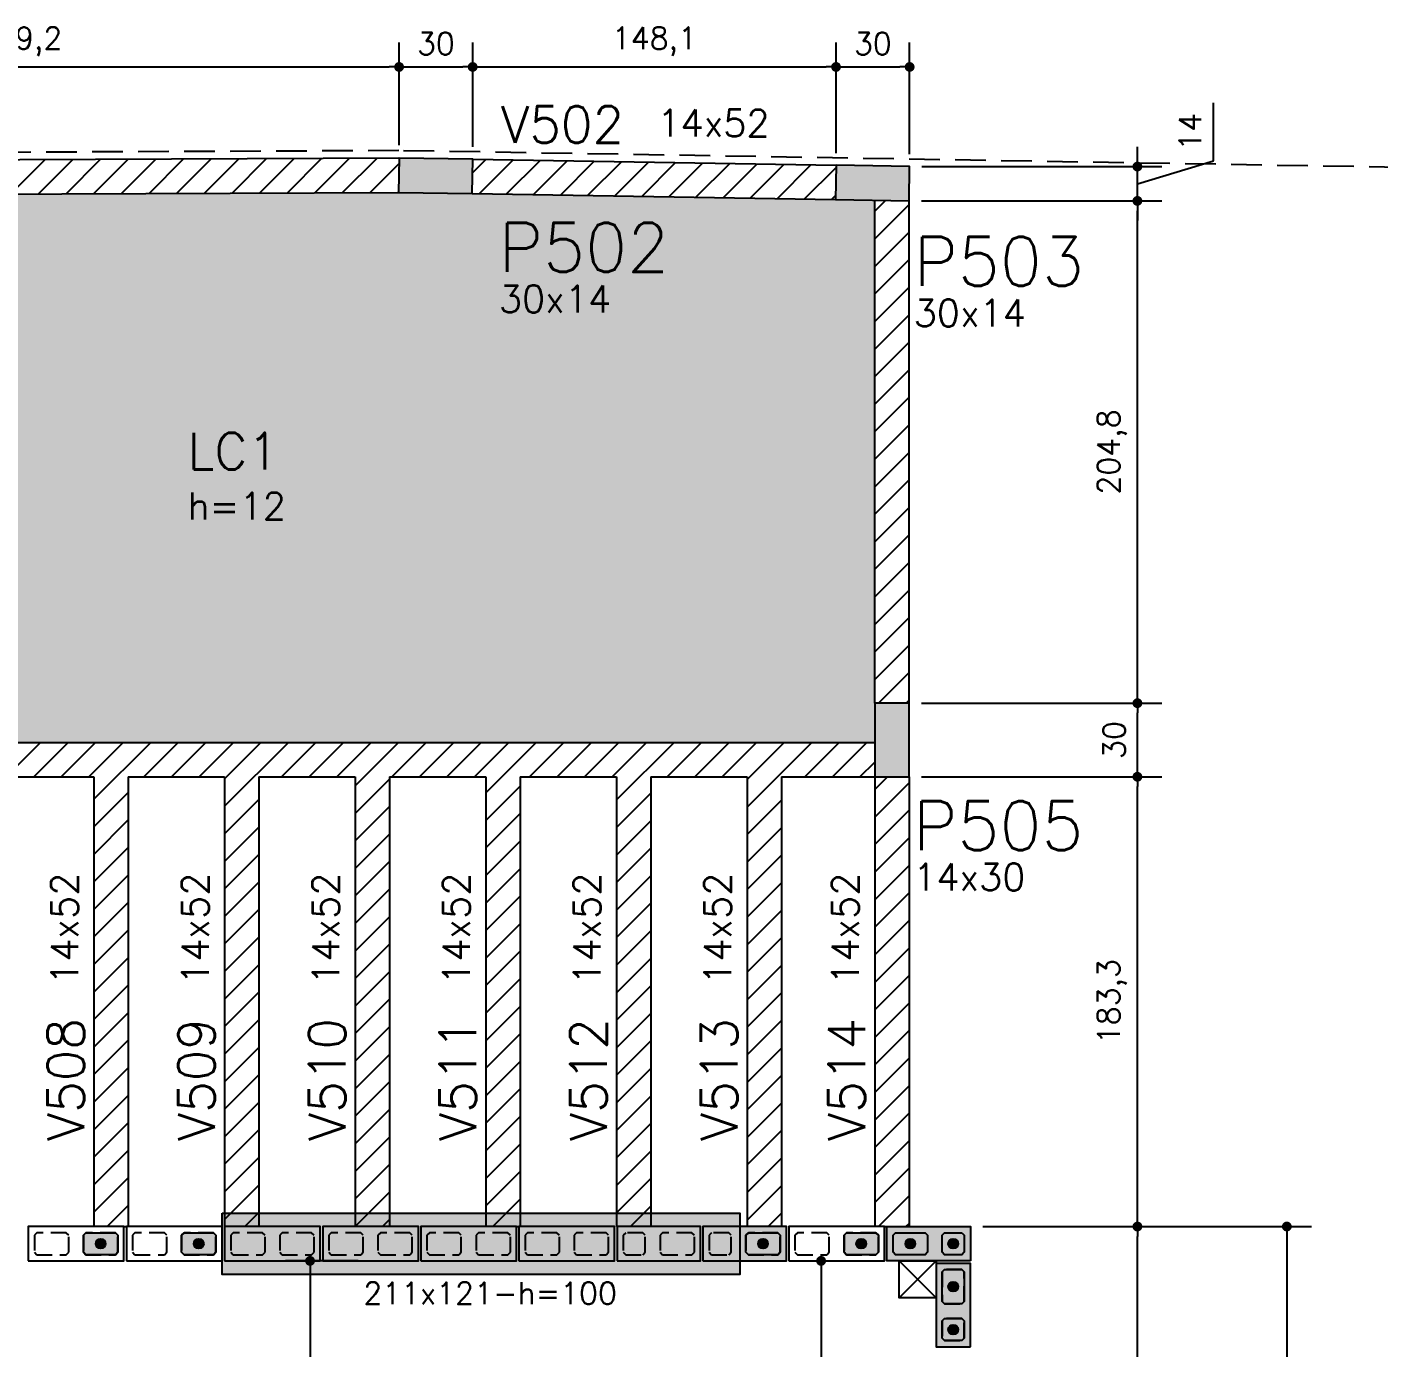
# Model space of a CAD drawing. Extents: x -14651 to 4579, y -10691 to -1290.
# Drawn here: x 2874 to 3425, y -9064 to -8526 of the extents above; entities that cross this region are included whole.
import ezdxf
from ezdxf.enums import TextEntityAlignment as Align

# ---------------------------------------------------------------- set-up
doc = ezdxf.new("R2010")
doc.units = 0
doc.header["$LTSCALE"] = 25
doc.linetypes.add('DASHED2', pattern=[0.375, 0.25, -0.125])
for name, color, linetype in [('213', 252, 'Continuous'), ('241', 2, 'Continuous'), ('248', 100, 'Continuous'), ('ABERTURAS', 53, 'Continuous'), ('Arranque', 14, 'Continuous'), ('COTA', 1, 'Continuous'), ('FERRO', 5, 'Continuous'), ('H2', 252, 'Continuous'), ('H4', 254, 'Continuous'), ('L-D', 2, 'Continuous'), ('L-N', 4, 'Continuous'), ('P-D', 2, 'Continuous'), ('P-S', 5, 'Continuous'), ('Pena_1', 1, 'Continuous'), ('PIL-N', 4, 'Continuous'), ('TERRENO', 1, 'DASHED2'), ('TJANELA', 2, 'Continuous'), ('VIG-D', 2, 'Continuous'), ('VIG-N', 4, 'Continuous'), ('VIGA', 3, 'Continuous')]:
    doc.layers.add(name, color=color, linetype=linetype)
doc.styles.add('COTA', font='romans.shx')
doc.styles.get("Standard").update_dxf_attribs({"font": 'romans.shx'})
doc.styles.add('Texto1', font='romans.shx', dxfattribs={"height": 9})
doc.dimstyles.new('forma', dxfattribs={"dimscale": 5, "dimtxt": 1.8, "dimasz": 0.8, "dimexe": 2, "dimexo": 1, "dimgap": 1, "dimtad": 1, "dimdec": 1, "dimzin": 9, "dimtxsty": 'COTA', "dimblk1": 'DOT', "dimblk2": 'DOT', "dimsah": 1, "dimcen": 0, "dimdle": 1, "dimclrd": 256, "dimclre": 256, "dimclrt": 2, "dimadec": 0, "dimazin": 0, "dimtfac": 1, "dimtdec": 0, "dimtmove": 0, "dimatfit": 3, "dimfxl": 1, "dimtolj": 1, "dimtzin": 0, "dimarcsym": 0})

# ---------------------------------------------------------------- blocks, each defined once
blk = doc.blocks.new('P4015', base_point=(5842102.11612, -8124149.02973))
blk.add_lwpolyline([(5842082.61612, -8124156.02973), (5842121.61612, -8124156.02973), (5842121.61612, -8124142.02973), (5842082.61612, -8124142.02973), (5842082.61612, -8124156.02973)])
at = {"color": 1, "linetype": 'DASHED2'}
for points in [[(5842085.11612, -8124152.52973), (5842086.11612, -8124153.52973), (5842098.11612, -8124153.52973), (5842099.11612, -8124152.52973), (5842099.11612, -8124145.52973), (5842098.11612, -8124144.52973), (5842086.11612, -8124144.52973), (5842085.11612, -8124145.52973), (5842085.11612, -8124152.52973)], [(5842105.11612, -8124152.52973), (5842106.11612, -8124153.52973), (5842118.11612, -8124153.52973), (5842119.11612, -8124152.52973), (5842119.11612, -8124145.52973), (5842118.11612, -8124144.52973), (5842106.11612, -8124144.52973), (5842105.11612, -8124145.52973), (5842105.11612, -8124152.52973)]]:
    blk.add_lwpolyline(points, dxfattribs=at)
blk = doc.blocks.new('P3515')
at = {"layer": '248'}
h = blk.add_hatch(color=100, dxfattribs=at)
h.paths.add_polyline_path([(17, 7), (-17, 7), (-17, -7), (17, -7)])
h.paths.add_polyline_path([(-5.5, -3.5), (-6.5, -4.5), (-13.5, -4.5), (-14.5, -3.5), (-14.5, 3.5), (-13.5, 4.5), (-6.5, 4.5), (-5.5, 3.5)], flags=16)
h.paths.add_polyline_path([(0.5, 3.5), (1.5, 4.5), (13.5, 4.5), (14.5, 3.5), (14.5, -3.5), (13.5, -4.5), (1.5, -4.5), (0.5, -3.5)], flags=16)
blk.add_lwpolyline([(-17, -7), (17, -7), (17, 7), (-17, 7), (-17, -7)])
at = {"color": 1, "linetype": 'DASHED2'}
for points in [[(-14.5, -3.5), (-13.5, -4.5), (-6.5, -4.5), (-5.5, -3.5), (-5.5, 3.5), (-6.5, 4.5), (-13.5, 4.5), (-14.5, 3.5), (-14.5, -3.5)], [(0.5, -3.5), (1.5, -4.5), (13.5, -4.5), (14.5, -3.5), (14.5, 3.5), (13.5, 4.5), (1.5, 4.5), (0.5, 3.5), (0.5, -3.5)]]:
    blk.add_lwpolyline(points, dxfattribs=at)
blk = doc.blocks.new('GR-1409')
at = {"layer": '213'}
h = blk.add_hatch(color=256, dxfattribs=at)
h.paths.add_polyline_path([(-6, 4.5), (-7, 3.5), (-7, -3.5), (-6, -4.5), (6, -4.5), (7, -3.5), (7, 3.5), (6, 4.5)])
h.paths.add_polyline_path([(-2, 0, 1), (2, 0, 1)], flags=16)
at = {"layer": 'Arranque'}
blk.add_hatch(color=256, dxfattribs=at).paths.add_polyline_path([(-2, 0, 1), (2, 0, 1)])
at = {"layer": '213'}
blk.add_lwpolyline([(-7, 3.5), (-6, 4.5), (6, 4.5), (7, 3.5), (7, -3.5), (6, -4.5), (-6, -4.5), (-7, -3.5), (-7, 3.5)], dxfattribs=at)
at = {"layer": 'FERRO', "linetype": 'Continuous'}
blk.add_circle((0, 0), 2, dxfattribs=at)
blk = doc.blocks.new('GR-0909')
at = {"layer": '213'}
h = blk.add_hatch(color=256, dxfattribs=at)
h.paths.add_polyline_path([(3.5, -4.5), (4.5, -3.5), (4.500001, 3.5), (3.500001, 4.5), (-3.499999, 4.5), (-4.499999, 3.5), (-4.5, -3.5), (-3.5, -4.5)])
h.paths.add_polyline_path([(-2, 0, -1), (2, 0, -1)], flags=16)
at = {"layer": 'Arranque'}
blk.add_hatch(color=256, dxfattribs=at).paths.add_polyline_path([(2, 0, 1), (-2, 0, 1)])
at = {"layer": '213'}
blk.add_lwpolyline([(3.500001, 4.5), (4.500001, 3.5), (4.5, -3.5), (3.5, -4.5), (-3.5, -4.5), (-4.5, -3.5), (-4.499999, 3.5), (-3.499999, 4.5), (3.500001, 4.5)], dxfattribs=at)
at = {"layer": 'FERRO', "linetype": 'Continuous'}
blk.add_circle((0, 0), 2, dxfattribs=at)
blk = doc.blocks.new('_Dot')
at = {"color": 0, "linetype": 'ByBlock', "lineweight": -2}
blk.add_line((-0.5, 0), (-1, 0), dxfattribs=at)
at = {"color": 0, "linetype": 'ByBlock', "const_width": 0.5}
blk.add_lwpolyline([(-0.25, 0, 1), (0.25, 0, 1)], format="xyb", close=True, dxfattribs=at)
blk = doc.blocks.new('*D101')
at = {"layer": 'COTA', "lineweight": -2, "transparency": 16777216}
for p, q in [((2716.45, -8575.32), (2716.45, -8531.88)), ((3025.66, -8573.75), (3025.66, -8531.88)), ((2720.45, -8541.88), (3021.66, -8541.88))]:
    blk.add_line(p, q, dxfattribs=at)
at = {"layer": 'Defpoints', "color": 0, "transparency": 16777216}
for p in [(3025.66, -8541.88), (3025.66, -8578.75), (2716.45, -8580.32)]:
    blk.add_point(p, dxfattribs=at)
at = {"layer": 'COTA', "lineweight": -2, "transparency": 16777216, "xscale": 4, "yscale": 4, "zscale": 4, "rotation": 180}
blk.add_blockref('_Dot', (2716.45, -8541.88), dxfattribs=at)
at = {"layer": 'COTA', "lineweight": -2, "transparency": 16777216, "xscale": 4, "yscale": 4, "zscale": 4}
blk.add_blockref('_Dot', (3025.66, -8541.88), dxfattribs=at)
at = {"layer": 'COTA', "color": 2, "transparency": 16777216, "insert": (2871.05, -8531.52), "char_height": 9, "attachment_point": 5, "style": 'COTA'}
blk.add_mtext('\\A1;309,2 ', dxfattribs=at)
blk = doc.blocks.new('*D102')
at = {"layer": 'COTA', "lineweight": -2, "transparency": 16777216}
for p, q in [((3025.66, -8573.75), (3025.66, -8531.88)), ((3055.65, -8574.51), (3055.65, -8531.88)), ((3029.66, -8541.88), (3051.65, -8541.88))]:
    blk.add_line(p, q, dxfattribs=at)
at = {"layer": 'Defpoints', "color": 0, "transparency": 16777216}
for p in [(3055.65, -8541.88), (3025.66, -8578.75), (3055.65, -8579.51)]:
    blk.add_point(p, dxfattribs=at)
at = {"layer": 'COTA', "lineweight": -2, "transparency": 16777216, "xscale": 4, "yscale": 4, "zscale": 4, "rotation": 180}
blk.add_blockref('_Dot', (3025.66, -8541.88), dxfattribs=at)
at = {"layer": 'COTA', "lineweight": -2, "transparency": 16777216, "xscale": 4, "yscale": 4, "zscale": 4}
blk.add_blockref('_Dot', (3055.65, -8541.88), dxfattribs=at)
at = {"layer": 'COTA', "color": 2, "transparency": 16777216, "insert": (3040.65, -8532.38), "char_height": 9, "attachment_point": 5, "style": 'COTA'}
blk.add_mtext('\\A1;30 ', dxfattribs=at)
blk = doc.blocks.new('*D103')
at = {"layer": 'COTA', "lineweight": -2, "transparency": 16777216}
for p, q in [((3055.65, -8574.51), (3055.65, -8531.88)), ((3203.76, -8576.99), (3203.76, -8531.88)), ((3059.65, -8541.88), (3199.76, -8541.88))]:
    blk.add_line(p, q, dxfattribs=at)
at = {"layer": 'Defpoints', "color": 0, "transparency": 16777216}
for p in [(3203.76, -8541.88), (3055.65, -8579.51), (3203.76, -8581.99)]:
    blk.add_point(p, dxfattribs=at)
at = {"layer": 'COTA', "lineweight": -2, "transparency": 16777216, "xscale": 4, "yscale": 4, "zscale": 4, "rotation": 180}
blk.add_blockref('_Dot', (3055.65, -8541.88), dxfattribs=at)
at = {"layer": 'COTA', "lineweight": -2, "transparency": 16777216, "xscale": 4, "yscale": 4, "zscale": 4}
blk.add_blockref('_Dot', (3203.76, -8541.88), dxfattribs=at)
at = {"layer": 'COTA', "color": 2, "transparency": 16777216, "insert": (3129.71, -8531.52), "char_height": 9, "attachment_point": 5, "style": 'COTA'}
blk.add_mtext('\\A1;148,1 ', dxfattribs=at)
blk = doc.blocks.new('*D104')
at = {"layer": 'COTA', "lineweight": -2, "transparency": 16777216}
for p, q in [((3203.76, -8576.99), (3203.76, -8531.88)), ((3233.76, -8577.49), (3233.76, -8531.88)), ((3207.76, -8541.88), (3229.76, -8541.88))]:
    blk.add_line(p, q, dxfattribs=at)
at = {"layer": 'Defpoints', "color": 0, "transparency": 16777216}
for p in [(3233.76, -8541.88), (3203.76, -8581.99), (3233.76, -8582.49)]:
    blk.add_point(p, dxfattribs=at)
at = {"layer": 'COTA', "lineweight": -2, "transparency": 16777216, "xscale": 4, "yscale": 4, "zscale": 4, "rotation": 180}
blk.add_blockref('_Dot', (3203.76, -8541.88), dxfattribs=at)
at = {"layer": 'COTA', "lineweight": -2, "transparency": 16777216, "xscale": 4, "yscale": 4, "zscale": 4}
blk.add_blockref('_Dot', (3233.76, -8541.88), dxfattribs=at)
at = {"layer": 'COTA', "color": 2, "transparency": 16777216, "insert": (3218.76, -8532.38), "char_height": 9, "attachment_point": 5, "style": 'COTA'}
blk.add_mtext('\\A1;30 ', dxfattribs=at)
blk = doc.blocks.new('*D109')
at = {"layer": 'COTA', "lineweight": -2, "transparency": 16777216}
for p, q in [((3263.52, -9014.6), (3336.59, -9014.6)), ((3326.59, -9374.6), (3326.59, -9018.6)), ((3269.02, -9378.6), (3336.59, -9378.6))]:
    blk.add_line(p, q, dxfattribs=at)
at = {"layer": 'Defpoints', "color": 0, "transparency": 16777216}
for p in [(3258.52, -9014.6), (3326.59, -9014.6), (3264.02, -9378.6)]:
    blk.add_point(p, dxfattribs=at)
at = {"layer": 'COTA', "lineweight": -2, "transparency": 16777216, "xscale": 4, "yscale": 4, "zscale": 4}
for p, rotation in [((3326.59, -9014.6), 90), ((3326.59, -9378.6), 270)]:
    blk.add_blockref('_Dot', p, dxfattribs=dict(at, rotation=rotation))
at = {"layer": 'COTA', "color": 2, "transparency": 16777216, "insert": (3317.09, -9196.6), "char_height": 9, "attachment_point": 5, "rotation": 90, "style": 'COTA'}
blk.add_mtext('\\A1;364 ', dxfattribs=at)
blk = doc.blocks.new('*D110')
at = {"layer": 'COTA', "lineweight": -2, "transparency": 16777216}
for p, q in [((3238.52, -8831.25), (3336.59, -8831.25)), ((3326.59, -9010.6), (3326.59, -8835.25)), ((3263.52, -9014.6), (3336.59, -9014.6))]:
    blk.add_line(p, q, dxfattribs=at)
at = {"layer": 'Defpoints', "color": 0, "transparency": 16777216}
for p in [(3233.52, -8831.25), (3326.59, -8831.25), (3258.52, -9014.6)]:
    blk.add_point(p, dxfattribs=at)
at = {"layer": 'COTA', "lineweight": -2, "transparency": 16777216, "xscale": 4, "yscale": 4, "zscale": 4}
for p, rotation in [((3326.59, -8831.25), 90), ((3326.59, -9014.6), 270)]:
    blk.add_blockref('_Dot', p, dxfattribs=dict(at, rotation=rotation))
at = {"layer": 'COTA', "color": 2, "transparency": 16777216, "insert": (3316.23, -8922.92), "char_height": 9, "attachment_point": 5, "rotation": 90, "style": 'COTA'}
blk.add_mtext('\\A1;183,3 ', dxfattribs=at)
blk = doc.blocks.new('*D111')
at = {"layer": 'COTA', "lineweight": -2, "transparency": 16777216}
for p, q in [((3238.52, -8801.25), (3336.59, -8801.25)), ((3326.59, -8827.25), (3326.59, -8805.25)), ((3238.52, -8831.25), (3336.59, -8831.25))]:
    blk.add_line(p, q, dxfattribs=at)
at = {"layer": 'Defpoints', "color": 0, "transparency": 16777216}
for p in [(3233.52, -8801.25), (3326.59, -8801.25), (3233.52, -8831.25)]:
    blk.add_point(p, dxfattribs=at)
at = {"layer": 'COTA', "lineweight": -2, "transparency": 16777216, "xscale": 4, "yscale": 4, "zscale": 4}
for p, rotation in [((3326.59, -8801.25), 90), ((3326.59, -8831.25), 270)]:
    blk.add_blockref('_Dot', p, dxfattribs=dict(at, rotation=rotation))
at = {"layer": 'COTA', "color": 2, "transparency": 16777216, "insert": (3317.09, -8816.25), "char_height": 9, "attachment_point": 5, "rotation": 90, "style": 'COTA'}
blk.add_mtext('\\A1;30 ', dxfattribs=at)
blk = doc.blocks.new('*D112')
at = {"layer": 'COTA', "lineweight": -2, "transparency": 16777216}
for p, q in [((3238.52, -8596.49), (3336.59, -8596.49)), ((3326.59, -8797.25), (3326.59, -8600.49)), ((3238.52, -8801.25), (3336.59, -8801.25))]:
    blk.add_line(p, q, dxfattribs=at)
at = {"layer": 'Defpoints', "color": 0, "transparency": 16777216}
for p in [(3233.52, -8596.49), (3326.59, -8596.49), (3233.52, -8801.25)]:
    blk.add_point(p, dxfattribs=at)
at = {"layer": 'COTA', "lineweight": -2, "transparency": 16777216, "xscale": 4, "yscale": 4, "zscale": 4}
for p, rotation in [((3326.59, -8596.49), 90), ((3326.59, -8801.25), 270)]:
    blk.add_blockref('_Dot', p, dxfattribs=dict(at, rotation=rotation))
at = {"layer": 'COTA', "color": 2, "transparency": 16777216, "insert": (3316.23, -8698.87), "char_height": 9, "attachment_point": 5, "rotation": 90, "style": 'COTA'}
blk.add_mtext('\\A1;204,8 ', dxfattribs=at)
blk = doc.blocks.new('*D113')
at = {"layer": 'COTA', "lineweight": -2, "transparency": 16777216}
for p, q in [((3357.59, -8580.19), (3357.59, -8556.47)), ((3326.59, -8578.49), (3326.59, -8574.49)), ((3238.76, -8582.49), (3336.59, -8582.49)), ((3326.59, -8589.49), (3357.59, -8580.19)), ((3326.59, -8596.49), (3326.59, -8582.49)), ((3326.59, -8596.49), (3326.59, -8582.49)), ((3238.52, -8596.49), (3336.59, -8596.49)), ((3326.59, -8600.49), (3326.59, -8604.49))]:
    blk.add_line(p, q, dxfattribs=at)
at = {"layer": 'Defpoints', "color": 0, "transparency": 16777216}
for p in [(3233.76, -8582.49), (3326.59, -8582.49), (3233.52, -8596.49)]:
    blk.add_point(p, dxfattribs=at)
at = {"layer": 'COTA', "lineweight": -2, "transparency": 16777216, "xscale": 4, "yscale": 4, "zscale": 4}
for p, rotation in [((3326.59, -8582.49), 270), ((3326.59, -8596.49), 90)]:
    blk.add_blockref('_Dot', p, dxfattribs=dict(at, rotation=rotation))
at = {"layer": 'COTA', "color": 2, "transparency": 16777216, "insert": (3348.09, -8568.33), "char_height": 9, "attachment_point": 5, "rotation": 90, "style": 'COTA'}
blk.add_mtext('\\A1;14 ', dxfattribs=at)
blk = doc.blocks.new('*D208')
at = {"layer": 'COTA', "lineweight": -2, "transparency": 16777216}
for p, q in [((3009.02, -9028.6), (2979.37, -9028.6)), ((2989.37, -9032.6), (2989.37, -9475.6)), ((3034.52, -9479.6), (2979.37, -9479.6))]:
    blk.add_line(p, q, dxfattribs=at)
at = {"layer": 'Defpoints', "color": 0, "transparency": 16777216}
for p in [(3014.02, -9028.6), (2989.37, -9479.6), (3039.52, -9479.6)]:
    blk.add_point(p, dxfattribs=at)
at = {"layer": 'COTA', "lineweight": -2, "transparency": 16777216, "xscale": 4, "yscale": 4, "zscale": 4}
for p, rotation in [((2989.37, -9028.6), 90), ((2989.37, -9479.6), 270)]:
    blk.add_blockref('_Dot', p, dxfattribs=dict(at, rotation=rotation))
at = {"layer": 'COTA', "color": 2, "transparency": 16777216, "insert": (2979.87, -9254.1), "char_height": 9, "attachment_point": 5, "rotation": 90, "style": 'COTA'}
blk.add_mtext('\\A1;451 ', dxfattribs=at)
blk = doc.blocks.new('*D270')
at = {"layer": 'COTA', "lineweight": -2, "transparency": 16777216}
for p, q in [((3189.52, -9028.6), (3207.67, -9028.6)), ((3197.67, -9032.6), (3197.67, -9475.6)), ((3181.57, -9479.6), (3207.67, -9479.6))]:
    blk.add_line(p, q, dxfattribs=at)
at = {"layer": 'Defpoints', "color": 0, "transparency": 16777216}
for p in [(3184.52, -9028.6), (3176.57, -9479.6), (3197.67, -9479.6)]:
    blk.add_point(p, dxfattribs=at)
at = {"layer": 'COTA', "lineweight": -2, "transparency": 16777216, "xscale": 4, "yscale": 4, "zscale": 4}
for p, rotation in [((3197.67, -9028.6), 90), ((3197.67, -9479.6), 270)]:
    blk.add_blockref('_Dot', p, dxfattribs=dict(at, rotation=rotation))
at = {"layer": 'COTA', "color": 2, "transparency": 16777216, "insert": (3188.17, -9254.1), "char_height": 9, "attachment_point": 5, "rotation": 90, "style": 'COTA'}
blk.add_mtext('\\A1;451 ', dxfattribs=at)
blk = doc.blocks.new('*D277')
at = {"layer": 'COTA', "lineweight": -2, "transparency": 16777216}
for p, q in [((3263.52, -9014.6), (3397.49, -9014.6)), ((3387.49, -9018.6), (3387.49, -10159.6)), ((3263.52, -10163.6), (3397.49, -10163.6))]:
    blk.add_line(p, q, dxfattribs=at)
at = {"layer": 'Defpoints', "color": 0, "transparency": 16777216}
for p in [(3258.52, -9014.6), (3258.52, -10163.6), (3387.49, -10163.6)]:
    blk.add_point(p, dxfattribs=at)
at = {"layer": 'COTA', "lineweight": -2, "transparency": 16777216, "xscale": 4, "yscale": 4, "zscale": 4}
for p, rotation in [((3387.49, -9014.6), 90), ((3387.49, -10163.6), 270)]:
    blk.add_blockref('_Dot', p, dxfattribs=dict(at, rotation=rotation))
at = {"layer": 'COTA', "color": 2, "transparency": 16777216, "insert": (3377.99, -9589.1), "char_height": 9, "attachment_point": 5, "rotation": 90, "style": 'COTA'}
blk.add_mtext('\\A1;1149 ', dxfattribs=at)

msp = doc.modelspace()

# ---------------------------------------------------------------- hatches: boundary and pattern name
at = {"layer": 'ABERTURAS', "transparency": 33554457}
msp.add_hatch(color=256, dxfattribs=at).paths.add_polyline_path([(2953.52, -9009.1), (3164.52, -9009.1), (3164.52, -9034.1), (2953.52, -9034.1)])
at = {"layer": 'H2'}
h = msp.add_hatch(dxfattribs=at)
h.set_pattern_fill('ANSI31', color=256, scale=2.5, style=0)
h.paths.add_polyline_path([(3025.65, -8579.01), (3025.51, -8579), (2716.45, -8580.32), (2716.51, -8594.32), (3025.42, -8593)])
for points in [[(3025.42, -8593), (3055.42, -8593.51), (3055.65, -8579.51), (3025.65, -8579.01)], [(3203.53, -8595.98), (3233.52, -8596.49), (3233.76, -8582.49), (3203.76, -8581.99)], [(3219.52, -8831.25), (3233.52, -8831.25), (3233.52, -8801.25), (3219.52, -8801.25)]]:
    msp.add_hatch(color=256, dxfattribs=at).paths.add_polyline_path(points)
h = msp.add_hatch(dxfattribs=at)
h.set_pattern_fill('ANSI31', color=256, scale=2.5, style=0)
h.paths.add_polyline_path([(3203.76, -8581.99), (3055.65, -8579.51), (3055.42, -8593.51), (3203.53, -8595.98)])
h = msp.add_hatch(dxfattribs=at)
h.set_pattern_fill('ANSI31', color=256, scale=2.5, style=0)
h.paths.add_polyline_path([(3233.52, -8596.49), (3219.52, -8596.25), (3219.52, -8801.25), (3233.52, -8801.25)])
h = msp.add_hatch(dxfattribs=at)
h.set_pattern_fill('ANSI31', color=256, scale=2.5, style=0)
h.paths.add_polyline_path([(2705.52, -8817.25), (3219.52, -8817.25), (3219.52, -8831.25), (3181.52, -8831.25), (3181.52, -9014.6), (3167.52, -9014.6), (3167.52, -8831.25), (3128.27, -8831.25), (3128.27, -9014.6), (3114.27, -9014.6), (3114.27, -8831.25), (3075.02, -8831.25), (3075.02, -9014.6), (3061.02, -9014.6), (3061.02, -8831.25), (3021.77, -8831.25), (3021.77, -9014.6), (3007.77, -9014.6), (3007.77, -8831.25), (2968.52, -8831.25), (2968.52, -9014.6), (2954.52, -9014.6), (2954.52, -8831.25), (2915.27, -8831.25), (2915.27, -9014.6), (2901.27, -9014.6), (2901.27, -8831.25), (2862.02, -8831.25), (2862.02, -9014.6), (2848.02, -9014.6), (2848.02, -8831.25), (2808.77, -8831.25), (2808.77, -9014.6), (2794.77, -9014.6), (2794.77, -8831.25), (2755.52, -8831.25), (2755.52, -9014.6), (2741.52, -9014.6), (2741.52, -8831.25), (2705.52, -8831.25)])
h = msp.add_hatch(dxfattribs=at)
h.set_pattern_fill('ANSI31', color=256, scale=2.5, style=0)
h.paths.add_polyline_path([(3219.52, -8831.25), (3233.52, -8831.25), (3233.52, -9014.6), (3219.52, -9014.6)])
at = {"layer": 'H4'}
msp.add_hatch(color=256, dxfattribs=at).paths.add_polyline_path([(3219.52, -8596.25), (3203.53, -8595.98), (3055.42, -8593.51), (3025.42, -8593), (2716.51, -8594.32), (2703.52, -8594.37), (2703.52, -8812.25), (2705.52, -8812.25), (2705.52, -8817.25), (3219.52, -8817.25), (3219.52, -8801.25)])

# ---------------------------------------------------------------- linework, layer by layer
at = {"layer": 'ABERTURAS'}
msp.add_lwpolyline([(2953.52, -9009.1), (3164.52, -9009.1), (3164.52, -9034.1), (2953.52, -9034.1)], close=True, dxfattribs=at)
at = {"layer": 'COTA'}
for p, q in [((2913.52, -9014.6), (2914.52, -9014.6)), ((3073.52, -9014.6), (3074.52, -9014.6)), ((3223.52, -9014.6), (3224.52, -9014.6))]:
    msp.add_line(p, q, dxfattribs=at)
at = {"layer": 'P-S'}
for points in [[(3025.42, -8593), (3055.42, -8593.51), (3055.65, -8579.51), (3025.65, -8579.01), (3025.42, -8593)], [(3203.53, -8595.98), (3233.52, -8596.49), (3233.76, -8582.49), (3203.76, -8581.99), (3203.53, -8595.98)], [(3219.52, -8831.25), (3233.52, -8831.25), (3233.52, -8801.25), (3219.52, -8801.25), (3219.52, -8831.25)]]:
    msp.add_lwpolyline(points, dxfattribs=at)
at = {"layer": 'Pena_1'}
for points in [[(3229.52, -9028.61), (3244.52, -9028.61), (3244.52, -9043.61), (3229.52, -9043.61), (3229.51, -9028.6)], [(3229.52, -9028.6), (3244.52, -9043.61)], [(3244.52, -9028.6), (3229.52, -9043.61)]]:
    msp.add_lwpolyline(points, dxfattribs=at)
at = {"layer": 'TERRENO', "linetype": 'DASHED2', "ltscale": 2}
msp.add_lwpolyline([(1370.85, -10596.96), (1899.7, -10605.56), (2137.16, -10606.46), (2374.62, -10607.28), (2842.89, -10599.37), (3089.44, -10607.28), (4021.12, -10595.9), (4334.18, -10588.63), (4436.7, -10599.32), (4458.36, -9870.12), (4449.9, -9869.21), (4485.38, -9540.08), (4502.87, -9454.87), (4554.85, -8902.42), (4578.78, -8587.19), (4033.18, -8580.33), (4033.51, -8592.87), (3025.53, -8576), (2359.47, -8578.84), (1610.11, -8581.94)], dxfattribs=at)
at = {"layer": 'VIGA'}
for points in [[(2716.45, -8580.32), (3025.51, -8579), (3025.65, -8579.01)], [(3055.65, -8579.51), (3203.76, -8581.99)], [(2716.51, -8594.32), (3025.42, -8593)], [(3055.42, -8593.51), (3203.53, -8595.98)], [(3219.52, -8801.25), (3219.52, -8596.25)], [(3233.52, -8801.25), (3233.52, -8596.49)], [(2705.52, -8817.25), (3219.52, -8817.25)], [(2862.02, -8831.25), (2901.27, -8831.25)], [(2901.27, -8831.25), (2901.27, -9014.6)], [(2915.27, -8831.25), (2915.27, -9014.6)], [(2915.27, -8831.25), (2954.52, -8831.25)], [(2954.52, -8831.25), (2954.52, -9014.6)], [(2968.52, -8831.25), (2968.52, -9014.6)], [(2968.52, -8831.25), (3007.77, -8831.25)], [(3007.77, -8831.25), (3007.77, -9014.6)], [(3021.77, -8831.25), (3021.77, -9014.6)], [(3021.77, -8831.25), (3061.02, -8831.25)], [(3061.02, -8831.25), (3061.02, -9014.6)], [(3075.02, -8831.25), (3075.02, -9014.6)], [(3075.02, -8831.25), (3114.27, -8831.25)], [(3114.27, -8831.25), (3114.27, -9014.6)], [(3128.27, -8831.25), (3128.27, -9014.6)], [(3128.27, -8831.25), (3167.52, -8831.25)], [(3167.52, -8831.25), (3167.52, -9014.6)], [(3181.52, -8831.25), (3181.52, -9014.6)], [(3181.52, -8831.25), (3219.52, -8831.25)], [(3219.52, -8831.25), (3219.52, -9014.6)], [(3233.52, -8831.25), (3233.52, -9014.6)]]:
    msp.add_lwpolyline(points, dxfattribs=at)

# ---------------------------------------------------------------- block references
for name, p in [('GR-1409', (2904.02, -9021.6)), ('GR-1409', (2944.02, -9021.6)), ('GR-1409', (3174.02, -9021.6)), ('GR-1409', (3214.02, -9021.6)), ('GR-1409', (3234.02, -9021.6)), ('GR-0909', (3251.52, -9021.6)), ('GR-0909', (3251.52, -9056.6))]:
    msp.add_blockref(name, p)
at = {"rotation": 90}
msp.add_blockref('GR-1409', (3251.52, -9039.1), dxfattribs=at)
at = {"layer": '241'}
for name, p in [('P4015', (2894.02, -9021.6)), ('P4015', (2934.02, -9021.6)), ('P4015', (2974.02, -9021.6)), ('P4015', (3014.02, -9021.6)), ('P4015', (3054.02, -9021.6)), ('P4015', (3094.02, -9021.6)), ('P3515', (3131.52, -9021.6)), ('P3515', (3166.52, -9021.6)), ('P4015', (3204.02, -9021.6))]:
    msp.add_blockref(name, p, dxfattribs=at)
at = {"layer": '241', "xscale": -1}
msp.add_blockref('P3515', (3241.52, -9021.6), dxfattribs=at)
at = {"layer": '241', "rotation": 90.00000000000001}
msp.add_blockref('P3515', (3251.52, -9046.6), dxfattribs=at)

# ---------------------------------------------------------------- texts
at = {"layer": 'L-D'}
msp.add_text('h=12', height=11, dxfattribs=at).set_placement((2939.43, -8726.41))
at = {"layer": 'L-N'}
msp.add_text('LC1', height=15, dxfattribs=at).set_placement((2939.43, -8706.01))
at = {"layer": 'P-D', "linetype": 'Continuous'}
for s, p in [('30x14', (3066.33, -8641.92, 0.02)), ('30x14', (3235.4, -8647.66, 0.02)), ('14x30', (3235.2, -8877.64, 0.02))]:
    msp.add_text(s, height=11, dxfattribs=at).set_placement(p)
at = {"layer": 'PIL-N', "linetype": 'Continuous'}
for s, p in [('P502', (3066.33, -8625.42, 0.02)), ('P503', (3235.4, -8631.16, 0.02)), ('P505', (3235.2, -8861.14, 0.02))]:
    msp.add_text(s, height=20, dxfattribs=at).set_placement(p)
at = {"layer": 'TJANELA', "style": 'Texto1'}
msp.add_text('211x121-h=100', height=9, dxfattribs=at).set_placement((3062.77, -9046.29), align=Align.CENTER)
at = {"layer": 'VIG-D', "linetype": 'Continuous'}
msp.add_text('14x52', height=11, dxfattribs=at).set_placement((3130.94, -8570.29))
for p in [(2894.8, -8916.05), (2948.05, -8916.05), (3001.3, -8916.05), (3054.55, -8916.05), (3107.8, -8916.05), (3161.05, -8916.05), (3213.05, -8916.05)]:
    msp.add_text('14x52', height=11, rotation=90, dxfattribs=at).set_placement(p)
at = {"layer": 'VIG-N', "linetype": 'Continuous'}
msp.add_text('V502', height=15, dxfattribs=at).set_placement((3067.19, -8572.82))
for s, p in [('V508', (2897.33, -8979.8)), ('V510', (3003.83, -8979.8)), ('V512', (3110.33, -8979.8)), ('V513', (3163.58, -8979.8)), ('V514', (3215.58, -8979.8)), ('V509', (2950.58, -8979.8)), ('V511', (3057.08, -8979.8))]:
    msp.add_text(s, height=15, rotation=90, dxfattribs=at).set_placement(p)

# ---------------------------------------------------------------- dimensions: what is measured, and where the dimension line sits
at = {"layer": 'COTA'}
for base, p1, p2, picture, middle in [((3025.66, -8541.88), (2716.45, -8580.32), (3025.66, -8578.75), '*D101', (2871.05, -8531.52)), ((3055.65, -8541.88), (3025.66, -8578.75), (3055.65, -8579.51), '*D102', (3040.65, -8532.38)), ((3203.76, -8541.88), (3055.65, -8579.51), (3203.76, -8581.99), '*D103', (3129.71, -8531.52)), ((3233.76, -8541.88), (3203.76, -8581.99), (3233.76, -8582.49), '*D104', (3218.76, -8532.38))]:
    dim = msp.add_linear_dim(base=base, p1=p1, p2=p2, dimstyle='forma', override={"dimpost": ' ', "dimtmove": 1}, dxfattribs=at)
    dim.commit()
    dim.dimension.update_dxf_attribs({"geometry": picture, "text_midpoint": middle})
for base, p1, p2, override, picture, middle in [((3326.59, -8582.49), (3233.52, -8596.49), (3233.76, -8582.49), {"dimpost": ' ', "dimtmove": 1}, '*D113', (3348.09, -8575.19)), ((3326.59, -8596.49), (3233.52, -8801.25), (3233.52, -8596.49), {"dimpost": ' ', "dimtmove": 1}, '*D112', (3316.23, -8698.87)), ((3326.59, -8801.25), (3233.52, -8831.25), (3233.52, -8801.25), {"dimpost": ' ', "dimtmove": 1}, '*D111', (3317.09, -8816.25)), ((3326.5869, -8831.2523), (3258.5169, -9014.5974), (3233.5219, -8831.2523), {"dimpost": ' ', "dimtmove": 1}, '*D110', (3316.2297, -8922.9248)), ((3326.59, -9014.6), (3264.02, -9378.6), (3258.52, -9014.6), {"dimpost": ' ', "dimtmove": 1}, '*D109', (3317.09, -9196.6)), ((3387.49, -10163.6), (3258.52, -9014.6), (3258.52, -10163.6), {"dimpost": ' '}, '*D277', (3377.99, -9589.1)), ((2989.37, -9479.6), (3014.02, -9028.6), (3039.52, -9479.6), {"dimpost": ' '}, '*D208', (2979.87, -9254.1)), ((3197.67, -9479.6), (3184.52, -9028.6), (3176.57, -9479.6), {"dimpost": ' '}, '*D270', (3188.17, -9254.1))]:
    dim = msp.add_linear_dim(base=base, p1=p1, p2=p2, angle=90, dimstyle='forma', override=override, dxfattribs=at)
    dim.commit()
    dim.dimension.update_dxf_attribs({"geometry": picture, "text_midpoint": middle})

doc.saveas('drawing.dxf')
